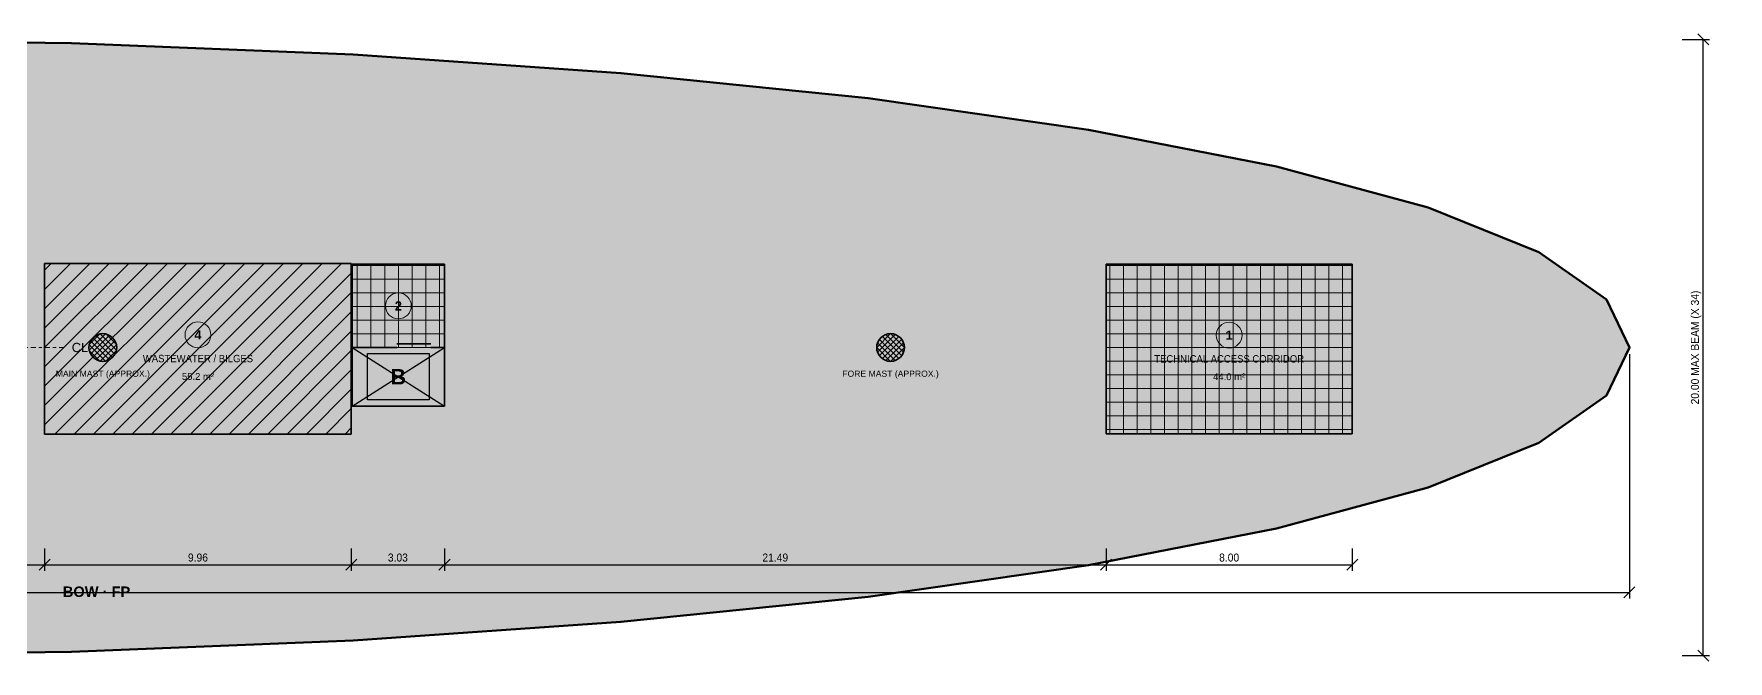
# Model space of a CAD drawing. Header units: metres. Extents: x -3 to 123, y -10 to 10.
# Drawn here: x 68.2 to 123.2, y -10.2 to 10.2 of the extents above; entities that cross this region are included whole.
import ezdxf
from ezdxf.enums import TextEntityAlignment as Align

# ---------------------------------------------------------------- set-up
doc = ezdxf.new("R2010")
doc.units = ezdxf.units.M
doc.linetypes.add('CENTER', pattern=[5.08, 3.175, -0.635, 0.635, -0.635])
for name, color, linetype, lineweight in [('A-ANNO-DIMS', 7, 'Continuous', 13), ('A-ANNO-NOTE', 7, 'Continuous', 13), ('A-AREA', 8, 'Continuous', 13), ('A-AREA-IDEN', 7, 'Continuous', 18), ('A-AREA-PATT', 254, 'Continuous', 0), ('A-CONV', 5, 'Continuous', 25), ('A-FLOR-OTLN', 7, 'Continuous', 50), ('A-WALL', 7, 'Continuous', 35), ('S-GRID', 9, 'Continuous', 9), ('S-GRID-IDEN', 8, 'Continuous', 13), ('S-MAST', 8, 'Continuous', 25)]:
    doc.layers.add(name, color=color, linetype=linetype, lineweight=lineweight)
doc.styles.add('P68', font='arial.ttf', dxfattribs={"width": 0.92})
doc.styles.add('P68-BOLD', font='arialbd.ttf')
doc.dimstyles.new('P68-200', dxfattribs={"dimtxt": 0.26, "dimasz": 0.24, "dimexe": 0.2, "dimexo": 0.12, "dimgap": 0.1, "dimtad": 1, "dimzin": 0, "dimdsep": 46, "dimtxsty": 'P68', "dimtsz": 0.18, "dimcen": 2.5, "dimclrd": 7, "dimclre": 8, "dimclrt": 7, "dimazin": 3, "dimtfac": 1, "dimtmove": 0, "dimatfit": 3})

# ---------------------------------------------------------------- blocks, each defined once
blk = doc.blocks.new('P68-TAG')
at = {"lineweight": 18}
blk.add_circle((0, 0), 0.42, dxfattribs=at)
at = {"style": 'P68-BOLD'}
blk.add_attdef('NUM', text='', height=0.3, dxfattribs=at).set_placement((0, 0), align=Align.MIDDLE_CENTER)

msp = doc.modelspace()

# ---------------------------------------------------------------- hatches: boundary and pattern name
at = {"layer": 'A-AREA-PATT', "true_color": 0xe6f0e1}
for points in [[(68.52, 2.73), (78.48, 2.73), (78.48, -2.81), (68.52, -2.81)], [(78.51, 2.7), (81.51, 2.7), (81.51, 0), (78.51, 0)], [(103, 2.7), (111, 2.7), (111, -2.8), (103, -2.8)]]:
    msp.add_hatch(color=7, dxfattribs=at).paths.add_polyline_path(points)
at = {"layer": 'A-AREA-PATT', "true_color": 0x788287}
h = msp.add_hatch(dxfattribs=at)
h.set_pattern_fill('ANSI31', scale=0.14)
h.paths.add_polyline_path([(68.52, 2.73), (78.48, 2.73), (78.48, -2.81), (68.52, -2.81)])
at = {"layer": 'A-AREA-PATT', "true_color": 0xc4ced4}
h = msp.add_hatch(dxfattribs=at)
h.set_pattern_fill('NET', scale=0.14)
h.paths.add_polyline_path([(78.51, 2.7), (81.51, 2.7), (81.51, 0), (78.51, 0)])
h = msp.add_hatch(dxfattribs=at)
h.set_pattern_fill('NET', scale=0.14)
h.paths.add_polyline_path([(103, 2.7), (111, 2.7), (111, -2.8), (103, -2.8)])
at = {"layer": 'A-AREA-PATT', "true_color": 0xd5ecf7}
msp.add_hatch(color=7, dxfattribs=at).paths.add_polyline_path([(78.51, 0), (81.51, 0), (81.51, -1.9), (78.51, -1.9)])
at = {"layer": 'A-CONV', "true_color": 0xffffff}
msp.add_hatch(color=7, dxfattribs=at).paths.add_polyline_path([(79.01, -0.2), (81.01, -0.2), (81.01, -1.7), (79.01, -1.7)])
at = {"layer": 'A-FLOR-OTLN', "true_color": 0xfbfaf7}
msp.add_hatch(color=7, dxfattribs=at).paths.add_polyline_path([(120, 0), (119.26, -1.56), (117.06, -3.09), (113.46, -4.54), (108.54, -5.88), (102.43, -7.07), (95.27, -8.09), (87.24, -8.91), (78.54, -9.51), (69.39, -9.88), (60, -10), (50.61, -9.88), (41.46, -9.51), (32.76, -8.91), (24.73, -8.09), (17.57, -7.07), (11.46, -5.88), (6.54, -4.54), (2.94, -3.09), (0.74, -1.56), (0, 0), (0.74, 1.56), (2.94, 3.09), (6.54, 4.54), (11.46, 5.88), (17.57, 7.07), (24.73, 8.09), (32.76, 8.91), (41.46, 9.51), (50.61, 9.88), (60, 10), (69.39, 9.88), (78.54, 9.51), (87.24, 8.91), (95.27, 8.09), (102.43, 7.07), (108.54, 5.88), (113.46, 4.54), (117.06, 3.09), (119.26, 1.56)])
at = {"layer": 'S-MAST', "true_color": 0x5a6469}
h = msp.add_hatch(dxfattribs=at)
h.set_pattern_fill('ANSI37', scale=0.04)
h.paths.add_polyline_path([(70.86, 0), (70.826, 0.172), (70.728, 0.318), (70.582, 0.416), (70.41, 0.45), (70.238, 0.416), (70.092, 0.318), (69.994, 0.172), (69.96, 0), (69.994, -0.172), (70.092, -0.318), (70.238, -0.416), (70.41, -0.45), (70.582, -0.416), (70.728, -0.318), (70.826, -0.172)])
h = msp.add_hatch(dxfattribs=at)
h.set_pattern_fill('ANSI37', scale=0.04)
h.paths.add_polyline_path([(96.45, 0), (96.416, 0.172), (96.318, 0.318), (96.172, 0.416), (96, 0.45), (95.828, 0.416), (95.682, 0.318), (95.584, 0.172), (95.55, 0), (95.584, -0.172), (95.682, -0.318), (95.828, -0.416), (96, -0.45), (96.172, -0.416), (96.318, -0.318), (96.416, -0.172)])

# ---------------------------------------------------------------- linework, layer by layer
at = {"layer": 'A-AREA'}
for points in [[(68.52, 2.73), (78.48, 2.73), (78.48, -2.81), (68.52, -2.81)], [(78.51, 2.7), (81.51, 2.7), (81.51, 0), (78.51, 0)], [(103, 2.7), (111, 2.7), (111, -2.8), (103, -2.8)], [(78.51, 0), (81.51, 0), (81.51, -1.9), (78.51, -1.9)]]:
    msp.add_lwpolyline(points, close=True, dxfattribs=at)
at = {"layer": 'A-CONV', "true_color": 0x1976d2}
for p, q in [((78.51, 0), (81.51, -1.9)), ((78.51, -1.9), (81.51, 0))]:
    msp.add_line(p, q, dxfattribs=at)
at = {"layer": 'A-CONV', "lineweight": 35, "true_color": 0x1976d2}
msp.add_line((79.96, 0.12), (81.06, 0.12), dxfattribs=at)
at = {"layer": 'A-CONV', "lineweight": 25, "true_color": 0x1976d2}
msp.add_lwpolyline([(79.01, -0.2), (81.01, -0.2), (81.01, -1.7), (79.01, -1.7)], close=True, dxfattribs=at)
at = {"layer": 'A-FLOR-OTLN'}
msp.add_lwpolyline([(60, 10), (69.39, 9.88), (78.54, 9.51), (87.24, 8.91), (95.27, 8.09), (102.43, 7.07), (108.54, 5.88), (113.46, 4.54), (117.06, 3.09), (119.26, 1.56), (120, 0), (119.26, -1.56), (117.06, -3.09), (113.46, -4.54), (108.54, -5.88), (102.43, -7.07), (95.27, -8.09), (87.24, -8.91), (78.54, -9.51), (69.39, -9.88), (60, -10)], dxfattribs=at)
at = {"layer": 'A-WALL', "true_color": 0x102027}
for p, q in [((68.52, 2.73), (78.48, 2.73)), ((68.52, 2.73), (68.52, -2.81)), ((78.48, 2.73), (78.48, -2.81)), ((78.51, 2.7), (81.51, 2.7)), ((78.51, 2.7), (78.51, -1.9)), ((81.51, 2.7), (81.51, -1.9)), ((103, 2.7), (103, -2.8)), ((103, 2.7), (111, 2.7)), ((111, 2.7), (111, -2.8)), ((78.51, 0), (79.96, 0)), ((81.06, 0), (81.51, 0)), ((78.51, -1.9), (81.51, -1.9)), ((68.52, -2.81), (78.48, -2.81)), ((103, -2.8), (111, -2.8))]:
    msp.add_line(p, q, dxfattribs=at)
at = {"layer": 'S-GRID', "linetype": 'CENTER', "ltscale": 0.05, "true_color": 0x546e7a}
msp.add_line((-1.2, 0), (69.2, 0), dxfattribs=at)
at = {"layer": 'S-MAST', "lineweight": 35}
for centre in [(70.41, 0), (96, 0)]:
    msp.add_circle(centre, 0.45, dxfattribs=at)

# ---------------------------------------------------------------- block references
at = {"layer": 'A-AREA-IDEN'}
for p, values in [((80.01, 1.35), {'NUM': '2'}), ((73.5, 0.41), {'NUM': '4'}), ((107, 0.4), {'NUM': '1'})]:
    msp.add_blockref('P68-TAG', p, dxfattribs=at).add_auto_attribs(values)

# ---------------------------------------------------------------- texts
at = {"layer": 'A-ANNO-NOTE', "true_color": 0x102027, "style": 'P68-BOLD'}
msp.add_text('BOW · FP', height=0.34, dxfattribs=at).set_placement((71.3, -8.2), align=Align.BOTTOM_RIGHT)
at = {"layer": 'A-AREA-IDEN', "true_color": 0x546e7a, "style": 'P68'}
for s, p in [('55.2 m²', (73.5, -0.94)), ('44.0 m²', (107, -0.95))]:
    msp.add_text(s, height=0.22, dxfattribs=at).set_placement(p, align=Align.MIDDLE_CENTER)
at = {"layer": 'A-AREA-IDEN', "true_color": 0x102027, "char_height": 0.24, "attachment_point": 5, "style": 'P68', "bg_fill": 1, "box_fill_scale": 1.2, "bg_fill_color": 0, "bg_fill_true_color": 16777215}
for s, insert in [('WASTEWATER / BILGES', (73.5, -0.36)), ('TECHNICAL ACCESS CORRIDOR', (107, -0.37))]:
    msp.add_mtext(s, dxfattribs=dict(at, insert=insert))
at = {"layer": 'A-CONV', "true_color": 0x1976d2, "style": 'P68-BOLD'}
msp.add_text('B', height=0.5, dxfattribs=at).set_placement((80.01, -0.95), align=Align.MIDDLE_CENTER)
at = {"layer": 'S-GRID-IDEN', "true_color": 0x546e7a, "style": 'P68'}
msp.add_text('CL', height=0.3, dxfattribs=at).set_placement((69.4, 0), align=Align.MIDDLE_LEFT)
at = {"layer": 'S-MAST', "true_color": 0x8e3b6a, "style": 'P68'}
for s, p in [('MAIN MAST (APPROX.)', (70.41, -0.75)), ('FORE MAST (APPROX.)', (96, -0.75))]:
    msp.add_text(s, height=0.2, dxfattribs=at).set_placement(p, align=Align.TOP_CENTER)

# ---------------------------------------------------------------- dimensions: what is measured, and where the dimension line sits
at = {"layer": 'A-ANNO-DIMS'}
msp.add_linear_dim(base=(122.4, -10), p1=(121.6, -10), p2=(121.6, 10), angle=90, text='20.00 MAX BEAM (X 34)', dimstyle='P68-200', dxfattribs=at).render()
msp.add_linear_dim(base=(0, -7.95), p1=(0, -0.1), p2=(120, -0.1), text='120.00 LOA  (AP X 0 to FP X 120)', dimstyle='P68-200', dxfattribs=at).render()
for base, p1, p2 in [((66.51, -7.05), (66.51, -6.4), (68.52, -6.4)), ((68.52, -7.05), (68.52, -6.4), (78.48, -6.4)), ((78.48, -7.05), (78.48, -6.4), (81.51, -6.4)), ((81.51, -7.05), (81.51, -6.4), (103, -6.4)), ((103, -7.05), (103, -6.4), (111, -6.4))]:
    msp.add_linear_dim(base=base, p1=p1, p2=p2, dimstyle='P68-200', dxfattribs=at).render()

doc.saveas('drawing.dxf')
